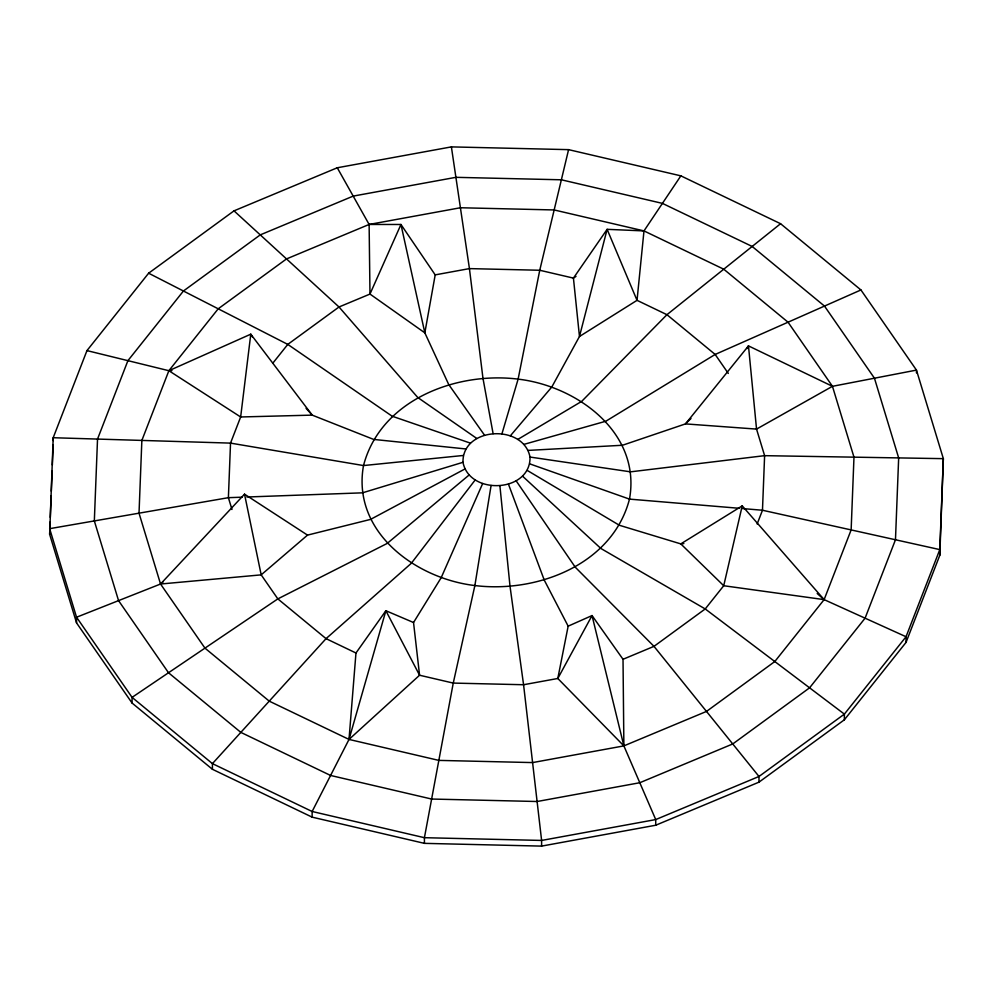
<?xml version="1.0" encoding="UTF-8"?>
<svg xmlns="http://www.w3.org/2000/svg" width="993" height="993" viewBox="0 0 993 993"><rect width="100%" height="100%" fill="white"/><g stroke="black" fill="none" stroke-linecap="round" stroke-linejoin="round"><path stroke-width="1.49" d="M49.65 534.346L53.2 437.727L86.962 350.603L148.627 273.212L234.013 210.851L337.272 167.767L451.393 146.89L568.579 149.645L680.863 175.848L780.572 223.71L860.931 289.956L916.452 370.104L943.35 458.654L939.8 555.273L906.038 642.397L844.373 719.788L758.987 782.149L655.728 825.233L541.607 846.11L424.421 843.355L312.137 817.152L212.428 769.29L132.069 703.044L76.548 622.896L49.65 534.346L50.134 522.008M50.308 517.39L51.152 495.805M51.338 491.175L52.12 471.141M52.356 464.972L53.138 444.938M462.986 462.304C462.105 426.816 523.534 423.564 530.014 457.053C530.895 492.54 469.466 495.792 462.986 462.304L362.445 492.838L246.885 497.009M655.728 825.233L655.728 819.573L623.877 745.892L623.021 659.29L592.039 615.561L557.805 678.48L523.572 684.736L453.255 683.085L419.567 675.228L385.88 610.72L349.015 739.425L438.832 760.39L532.583 762.587L623.877 745.892L706.495 711.422L774.801 661.537L824.128 599.623L851.138 529.914L853.98 457.165L832.457 386.314L788.045 322.204L723.76 269.202L643.985 230.91L554.168 209.957L460.417 207.748L369.123 224.455L286.505 258.925L218.199 308.811L168.872 370.712L141.862 440.42L139.02 513.182L160.543 584.021L204.955 648.131L269.24 701.145L349.015 739.425L419.567 675.228L413.535 622.524L385.88 610.72L355.966 653.009L349.015 739.425L312.137 811.492L312.137 817.152M680.863 175.848L643.985 230.91L637.034 300.333L579.465 336.49L551.81 386.997L510.328 435.84M491.088 485.478L474.877 585.547L453.255 683.085L424.421 837.695L424.421 843.355M337.272 167.767L369.123 224.455L400.961 224.48L435.195 274.875L424.843 332.854L448.737 384.564L484.559 435.232M568.157 626.161L557.805 678.48L623.877 745.892L592.039 615.561L568.157 626.161L544.263 580.111L508.441 484.125M906.038 642.397L906.038 636.736L824.128 599.623L742.218 505.859L723.723 585.733L705.216 608.945L653.99 646.356L623.021 659.29M568.579 149.645L539.745 270.257L518.123 379.127L501.912 433.879M757.15 523.994L762.475 510.241L764.61 455.663L756.542 429.1L748.474 345.887L832.457 386.314L916.452 370.104L916.452 372.934M482.672 483.517L441.19 577.678L413.535 622.524M747.084 348.605L748.474 345.887L685.48 423.899L622.487 445.261L527.991 450.412M475.2 479.929L411.276 563.329L326.052 638.648L212.428 763.629L212.428 769.29M272.976 362.979L287.784 344.397L339.01 306.986L369.979 294.065L400.961 224.48L424.843 332.854L369.979 294.065L369.123 224.455M465.009 468.944L370.513 519.413L307.52 535.115L244.526 494.166L160.543 584.021L76.548 617.236L76.548 622.896M690.991 418.487L685.48 423.899L756.542 429.1L832.457 386.314M307.52 535.115L261.184 574.86L160.543 584.021L162.951 582.121M469.168 474.952L387.171 543.444L277.841 598.891L132.069 697.371L132.069 703.044M780.572 223.71L666.948 314.694L581.724 401.346L517.8 439.427M576.002 276.402L573.433 278.114L539.745 270.257L469.428 268.606L435.195 274.875M742.218 505.859L680.788 543.891L619.359 525.26L527.221 470.409M860.931 289.956L715.159 354.451L605.829 421.231L523.832 444.405M683.842 543.568L680.788 543.891L723.723 585.733L824.128 599.623L817.189 593.504M463.247 455.477L363.512 465.556L230.525 443.114L53.2 437.727L53.2 440.569M242.255 497.183L228.39 497.679L49.65 528.673L76.548 617.236L132.069 697.371L212.428 763.629L312.137 811.492L424.421 837.695L541.607 840.438L655.728 819.573L758.987 776.476L844.373 714.116L906.038 636.736L939.8 549.601L943.35 458.654L764.61 455.663L630.555 471.836L530.014 457.053M171.963 370.625L168.872 370.712L86.962 350.603M643.985 230.91L607.12 229.333L573.433 278.114L579.465 336.49L607.12 229.333L637.034 300.333L666.948 314.694L715.159 354.451L728.303 373.43M739.549 508.317L629.488 499.119L529.753 463.868M742.603 508.577L762.475 510.241L939.8 549.601L939.8 555.273M465.779 448.948L373.641 439.415L312.212 415.124L240.654 416.973L168.872 370.712L250.782 334.182L312.212 415.124L306.08 408.334M470.409 443.139L392.136 416.204L287.784 344.397L148.627 273.212M355.966 653.009L326.052 638.648L277.841 598.891L261.184 574.86L244.526 494.166M476.814 438.472L417.755 397.498L339.01 306.986L234.013 210.851M522.591 476.206L600.864 548.471L705.216 608.945L844.373 714.116L844.373 719.788M516.186 480.885L575.245 567.177L653.99 646.356L758.987 776.476L758.987 782.149M252.259 336.85L250.782 334.182L240.654 416.973L230.525 443.114L228.39 497.679L231.977 509.483M493.111 433.668L482.97 378.308L469.428 268.606L451.393 146.89M499.889 485.689L510.03 586.366L523.572 684.736L541.607 840.438L541.607 846.11M97.525 439.08L94.335 520.928L118.552 600.628L168.512 672.757L240.84 732.387L330.582 775.459L431.632 799.042L537.101 801.512L639.802 782.732L732.747 743.956L809.58 687.826L865.089 618.18L895.475 539.758L898.665 457.91L874.448 378.209L824.488 306.08L752.16 246.45L662.418 203.379L561.368 179.795L455.899 177.325L353.198 196.105L260.253 234.882L183.42 291.011L127.911 360.658L97.525 439.08M363.512 465.556C351.584 531.801 415.645 578.609 474.877 585.547C536.952 593.268 612.42 564.669 629.488 499.119C641.416 432.874 577.355 386.066 518.123 379.127C456.048 371.407 380.58 400.005 363.512 465.556"/></g></svg>
